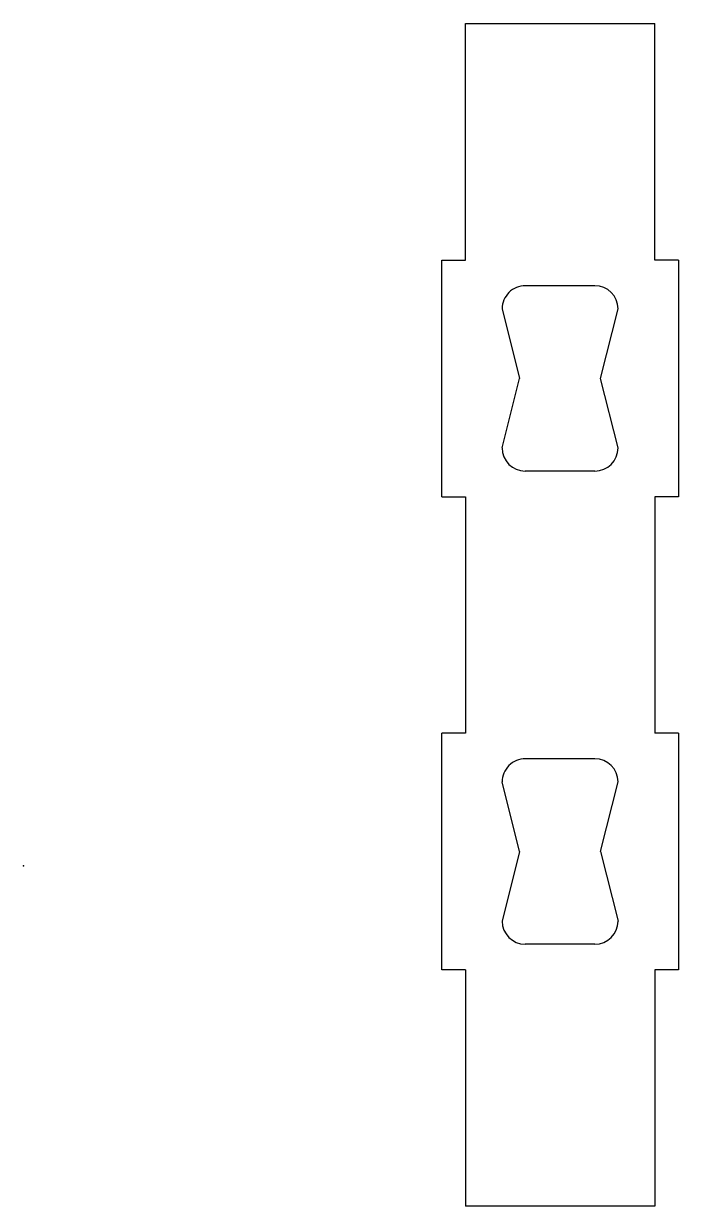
# Model space of a CAD drawing. Header units: centimetres. Extents: x 0 to 5.5, y -2.9 to 7.1.
import ezdxf

# ---------------------------------------------------------------- set-up
doc = ezdxf.new("R2010")
doc.units = ezdxf.units.CM
doc.header["$MEASUREMENT"] = 0
doc.layers.add('ENSAYO 2 PROYECTO v2_Sketch1', color=7, linetype='Continuous')

msp = doc.modelspace()

# ---------------------------------------------------------------- linework, layer by layer
at = {"layer": 'ENSAYO 2 PROYECTO v2_Sketch1'}
for p, q in [((3.736, 5.12), (3.736, 7.12)), ((3.736, 7.12), (5.336, 7.12)), ((5.336, 5.12), (5.336, 7.12)), ((3.536, 3.12), (3.536, 5.12)), ((3.536, 5.12), (3.736, 5.12)), ((5.536, 5.12), (5.336, 5.12)), ((5.536, 5.12), (5.536, 3.12)), ((4.83, 4.904), (4.242, 4.904)), ((4.83, 4.904), (4.242, 4.904)), ((4.046, 4.708), (4.193, 4.12)), ((4.879, 4.12), (5.026, 4.708)), ((4.046, 3.532), (4.193, 4.12)), ((5.026, 3.532), (4.879, 4.12)), ((4.83, 3.336), (4.242, 3.336)), ((4.83, 3.336), (4.242, 3.336)), ((3.536, 3.12), (3.736, 3.12)), ((3.736, 3.12), (3.736, 1.12)), ((5.336, 3.12), (5.336, 1.12)), ((5.536, 3.12), (5.336, 3.12)), ((3.536, -0.88), (3.536, 1.12)), ((3.736, 1.12), (3.536, 1.12)), ((5.536, 1.12), (5.336, 1.12)), ((5.536, 1.12), (5.536, -0.88)), ((4.83, 0.904), (4.242, 0.904)), ((4.83, 0.904), (4.242, 0.904)), ((4.193, 0.12), (4.046, 0.708)), ((4.193, 0.12), (4.046, 0.708)), ((4.879, 0.12), (5.026, 0.708)), ((4.879, 0.12), (5.026, 0.708)), ((4.193, 0.12), (4.046, -0.468)), ((4.193, 0.12), (4.046, -0.468)), ((4.879, 0.12), (5.026, -0.468)), ((4.83, -0.664), (4.242, -0.664)), ((4.83, -0.664), (4.242, -0.664)), ((3.736, -0.88), (3.536, -0.88)), ((3.736, -0.88), (3.736, -2.88)), ((5.336, -0.88), (5.336, -2.88)), ((5.536, -0.88), (5.336, -0.88)), ((5.336, -2.88), (3.736, -2.88))]:
    msp.add_line(p, q, dxfattribs=at)
for centre, start, end in [((4.242, 4.708), 90.0001, 180.0001), ((4.242, 4.708), 90.0001, 180.0001), ((4.83, 4.708), 0.0001, 90.0001), ((4.83, 4.708), 0.0001, 90.0001), ((4.242, 3.532), 180, 270), ((4.242, 3.532), 180, 270), ((4.83, 3.532), 270, 0), ((4.83, 3.532), 270, 0), ((4.242, 0.708), 90.0001, 180.0001), ((4.242, 0.708), 90.0001, 180.0001), ((4.83, 0.708), 0.0001, 90.0001), ((4.83, 0.708), 0.0001, 90.0001), ((4.242, -0.468), 180, 270), ((4.242, -0.468), 180, 270), ((4.83, -0.468), 270, 0), ((4.83, -0.468), 270, 0)]:
    msp.add_arc(centre, 0.196, start, end, dxfattribs=at)
msp.add_point((0, 0), dxfattribs=at)

doc.saveas('drawing.dxf')
